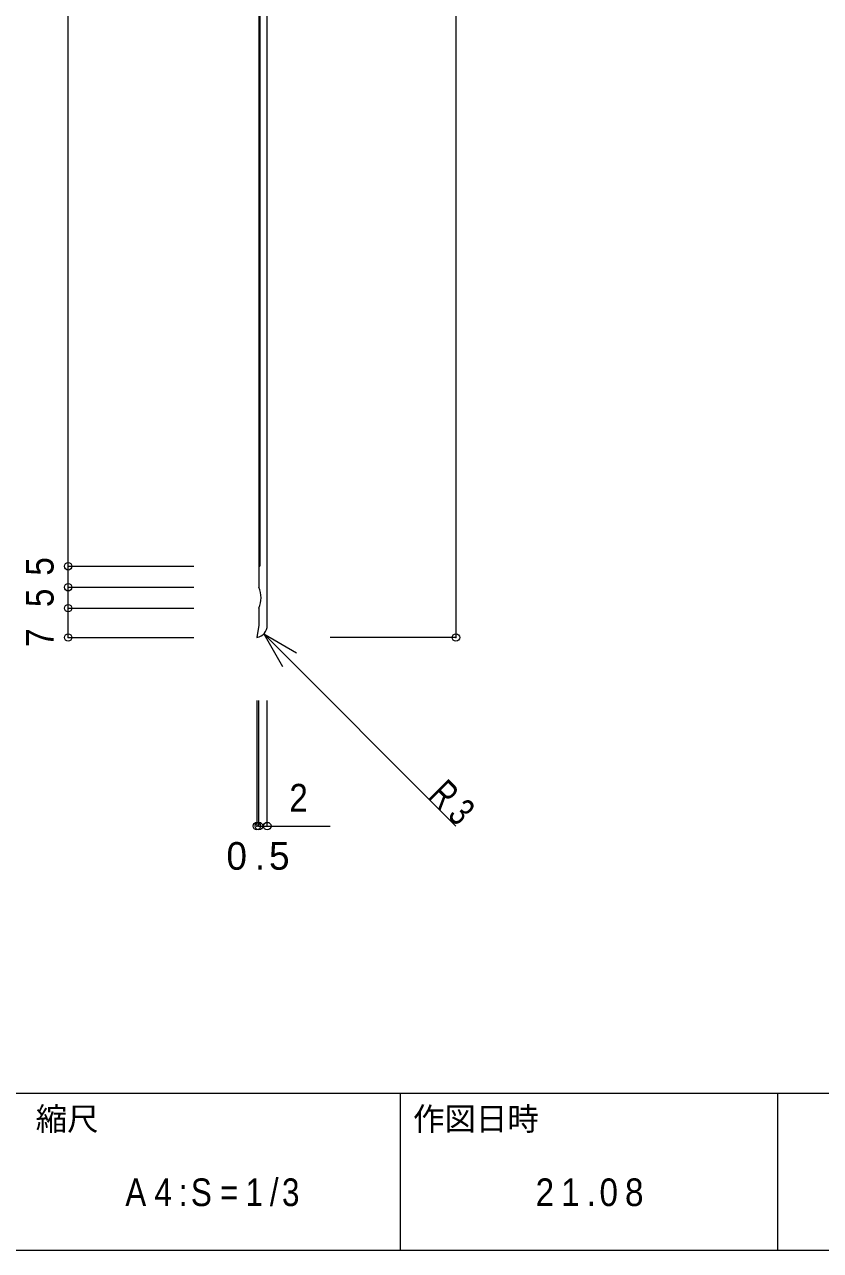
# Model space of a CAD drawing. Units: millimetres on the paper, with parts at other scales. Extents: x -141 to 141, y -98 to 98.
# Drawn here: x -18.9 to 44.4, y -97.5 to 0 of the extents above; entities that cross this region are included whole.
import ezdxf
from ezdxf.enums import TextEntityAlignment as Align

# ---------------------------------------------------------------- set-up
doc = ezdxf.new("R2010")
doc.units = ezdxf.units.MM
doc.header["$PDMODE"] = 32
doc.header["$PDSIZE"] = 0.6
for name, color, linetype, lineweight in [('3-0_ＫＢ製品', 2, 'Continuous', 9), ('3-3_寸法', 4, 'Continuous', 9), ('3-4_引出線字', 4, 'Continuous', 9), ('3-8_他製品', 7, 'Continuous', 9), ('F-0_図面枠', 5, 'Continuous', 9), ('F-5_F-5ﾚｲﾔ', 7, 'Continuous', 9)]:
    doc.layers.add(name, color=color, linetype=linetype, lineweight=lineweight)
doc.styles.add('HGｺﾞｼｯｸM', font='')
doc.styles.get('HGｺﾞｼｯｸM').set_extended_font_data('HGｺﾞｼｯｸM')

msp = doc.modelspace()

# ---------------------------------------------------------------- linework, layer by layer
at = {"layer": '3-0_ＫＢ製品'}
for p, q in [((0.417, -47.763), (0.417, 60.263)), ((-0.25, 57.25), (-0.25, -44.75)), ((-0.25, -46.417), (-0.25, -47.763)), ((-0.25, -47.763), (-0.417, -48.75))]:
    msp.add_line(p, q, dxfattribs=at)
for centre, radius, start, end in [((-2.25, -45.583), 2.167, 337.37993, 22.61966), ((-0.583, -47.764), 1, 279.59406, 0.05324)]:
    msp.add_arc(centre, radius, start, end, dxfattribs=at)
at = {"layer": '3-3_寸法'}
for p, q in [((15.417, 61.25), (15.417, -48.75)), ((-15.417, -43.083), (-15.417, 55.583)), ((-15.417, -44.75), (-15.417, -43.083)), ((-15.417, -43.083), (-5.417, -43.083)), ((-15.417, -46.417), (-15.417, -44.75)), ((-15.417, -44.75), (-5.417, -44.75)), ((-15.417, -48.75), (-15.417, -46.417)), ((-15.417, -46.417), (-5.417, -46.417)), ((-15.417, -48.75), (-5.417, -48.75)), ((15.417, -48.75), (5.417, -48.75)), ((-0.417, -53.75), (-0.417, -63.75)), ((-0.25, -63.75), (-0.25, -53.75)), ((0.417, -63.75), (0.417, -53.75)), ((-0.25, -63.75), (-0.417, -63.75)), ((-0.25, -63.75), (5.417, -63.75))]:
    msp.add_line(p, q, dxfattribs=at)
for p in [(-15.417, -43.083), (-15.417, -44.75), (-15.417, -46.417), (-15.417, -48.75), (15.417, -48.75), (-0.417, -63.75), (-0.25, -63.75), (0.417, -63.75)]:
    msp.add_point(p, dxfattribs=at)
at = {"layer": '3-4_引出線字'}
for q in [(1.631, -51.062), (15.417, -63.75), (2.729, -49.964)]:
    msp.add_line((0.131, -48.464), q, dxfattribs=at)
at = {"layer": '3-8_他製品'}
msp.add_line((-0.25, -43.083), (-0.183, -43.083), dxfattribs=at)
msp.add_lwpolyline([(-0.25, 55.583), (-0.183, 55.583), (-0.183, -43.083)], dxfattribs=at)
at = {"layer": 'F-0_図面枠'}
for p, q in [((-141, -85), (141, -85)), ((11, -97.5), (11, -85)), ((41, -97.5), (41, -85)), ((141, -97.5), (-141, -97.5))]:
    msp.add_line(p, q, dxfattribs=at)

# ---------------------------------------------------------------- texts
at = {"layer": '3-3_寸法', "color": 7, "style": 'HGｺﾞｼｯｸM', "width": 0.9}
for s, p in [('5', (-15.917, -43.833)), ('5', (-15.917, -46.333)), ('7', (-15.917, -49.5))]:
    msp.add_text(s, height=2.199, rotation=90, dxfattribs=at).set_placement(p, align=Align.BOTTOM_LEFT)
msp.add_text('2', height=2.199, dxfattribs=at).set_placement((2.167, -63.25), align=Align.BOTTOM_LEFT)
at = {"layer": '3-3_寸法', "color": 7, "insert": (13.119, -61.452), "char_height": 2.199, "attachment_point": 7, "rotation": 315, "style": 'HGｺﾞｼｯｸM'}
msp.add_mtext('\\T1.36;\\W0.75;R3', dxfattribs=at)
at = {"layer": '3-3_寸法', "color": 7, "insert": (-2.833, -67.25), "char_height": 2.199, "attachment_point": 7, "style": 'HGｺﾞｼｯｸM'}
msp.add_mtext('\\T1.38;0.5', dxfattribs=at)
at = {"layer": 'F-5_F-5ﾚｲﾔ', "style": 'HGｺﾞｼｯｸM'}
for s, p in [('縮尺', (-18, -88.5)), ('作図日時', (12, -88.5))]:
    msp.add_text(s, height=1.833, dxfattribs=at).set_placement(p, align=Align.BOTTOM_LEFT)
at = {"layer": 'F-5_F-5ﾚｲﾔ', "char_height": 2.199, "attachment_point": 7, "style": 'HGｺﾞｼｯｸM'}
for s, insert in [('\\T1.39;\\W0.85;A4:S=1/3', (-10.875, -94)), ('\\T1.38;\\W0.9;21.08', (21.75, -94))]:
    msp.add_mtext(s, dxfattribs=dict(at, insert=insert))

doc.saveas('drawing.dxf')
